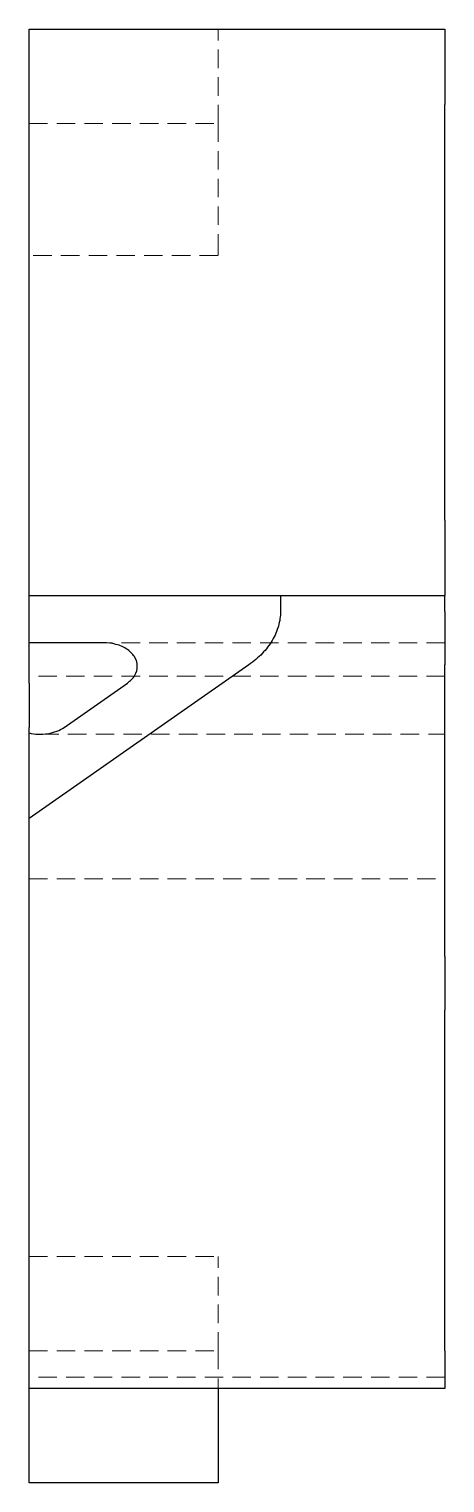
# Model space of a CAD drawing. Header units: millimetres. Extents: x 58 to 237, y 7 to 172.
# Drawn here: x 208.7 to 237.3, y 7 to 107 of the extents above.
import ezdxf

# ---------------------------------------------------------------- set-up
doc = ezdxf.new("R2010")
doc.units = ezdxf.units.MM
doc.linetypes.add('HIDDEN', pattern=[1.905, 1.27, -0.635])

msp = doc.modelspace()

# ---------------------------------------------------------------- linework, layer by layer
at = {"color": 7, "linetype": 'Continuous', "lineweight": 25}
for p, q in [((208.71, 107), (237.29, 107)), ((208.71, 101.81), (208.71, 107)), ((237.29, 107), (237.29, 101.81)), ((208.71, 73.23), (208.71, 101.81)), ((237.29, 73.23), (237.29, 101.81)), ((208.71, 68.04), (208.71, 73.23)), ((237.29, 73.23), (237.29, 68.04)), ((208.71, 64.79), (208.71, 68.04)), ((208.71, 68.04), (225.99, 68.04)), ((225.99, 68.04), (225.99, 66.94)), ((225.99, 68.04), (237.29, 68.04)), ((237.29, 66.94), (237.29, 68.04)), ((237.29, 66.94), (237.29, 63.27)), ((213.83, 64.79), (208.71, 64.79)), ((208.71, 62.02), (208.71, 64.79)), ((223.81, 63.27), (208.71, 52.7)), ((237.29, 43.2), (237.29, 63.27)), ((208.71, 62.02), (208.71, 58.97)), ((211.12, 58.97), (215.47, 62.02)), ((208.71, 58.59), (208.71, 58.97)), ((208.71, 52.7), (208.71, 58.59)), ((208.71, 43.2), (208.71, 52.7)), ((208.71, 39.52), (208.71, 43.2)), ((237.29, 43.2), (237.29, 39.52)), ((208.71, 16.09), (208.71, 39.52)), ((237.29, 16.09), (237.29, 39.52)), ((208.71, 13.49), (208.71, 16.09)), ((237.29, 16.09), (237.29, 13.49)), ((237.29, 13.49), (208.71, 13.49)), ((208.71, 8.3), (208.71, 13.49)), ((221.7, 13.49), (221.7, 8.3)), ((208.71, 7), (208.71, 8.3)), ((221.7, 8.3), (221.7, 7)), ((221.7, 7), (208.71, 7))]:
    msp.add_line(p, q, dxfattribs=at)
at = {"color": 7, "linetype": 'HIDDEN', "lineweight": 18}
for p, q in [((221.7, 100.51), (221.7, 107)), ((208.71, 100.51), (221.7, 100.51)), ((221.7, 100.51), (221.7, 92.71)), ((221.7, 92.71), (221.7, 91.42)), ((221.7, 91.42), (208.71, 91.42)), ((237.29, 64.79), (213.83, 64.79)), ((237.29, 62.5), (208.71, 62.5)), ((209.48, 58.5), (237.29, 58.5)), ((208.71, 48.56), (237.29, 48.56)), ((208.71, 22.58), (221.7, 22.58)), ((221.7, 16.09), (221.7, 22.58)), ((208.71, 16.09), (221.7, 16.09)), ((221.7, 16.09), (221.7, 13.49)), ((237.29, 14.27), (208.71, 14.27))]:
    msp.add_line(p, q, dxfattribs=at)
at = {"color": 7, "linetype": 'Continuous', "lineweight": 25}
for points, knots in [([(225.99, 66.94), (225.99, 66.61), (225.94, 66.27), (225.75, 65.61), (225.61, 65.27), (225.23, 64.64), (225, 64.33), (224.46, 63.77), (224.15, 63.5), (223.81, 63.27)], [0, 0, 0, 0, 0.25, 0.25, 0.5, 0.5, 0.75, 0.75, 1, 1, 1, 1]), ([(216.15, 63.17), (216.15, 63.36), (216.1, 63.57), (215.88, 63.97), (215.7, 64.16), (215.25, 64.48), (214.97, 64.6), (214.4, 64.76), (214.11, 64.79), (213.83, 64.79)], [0, 0, 0, 0, 0.25, 0.25, 0.5, 0.5, 0.75, 0.75, 1, 1, 1, 1]), ([(215.47, 62.02), (215.68, 62.17), (215.86, 62.35), (216.09, 62.75), (216.15, 62.96), (216.15, 63.17)], [0, 0, 0, 0, 0.5, 0.5, 1, 1, 1, 1]), ([(208.71, 58.59), (208.91, 58.54), (209.12, 58.51), (209.55, 58.49), (209.78, 58.5), (210.21, 58.57), (210.42, 58.63), (210.8, 58.78), (210.97, 58.87), (211.12, 58.97)], [0, 0, 0, 0, 0.25, 0.25, 0.5, 0.5, 0.75, 0.75, 1, 1, 1, 1])]:
    msp.add_open_spline(points, degree=3, knots=knots, dxfattribs=at)

doc.saveas('drawing.dxf')
